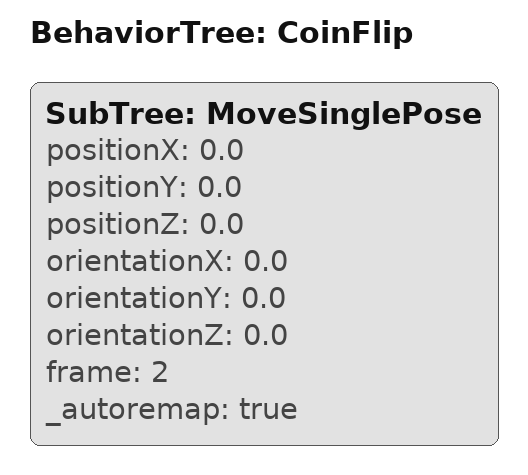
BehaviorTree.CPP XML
<?xml version="1.0" encoding="UTF-8"?>
<root BTCPP_format="4">
  <BehaviorTree ID="CoinFlip">
    <SubTree ID="MoveSinglePose"
             positionX="0.0"
             positionY="0.0"
             positionZ="0.0"
             orientationX="0.0"
             orientationY="0.0"
             orientationZ="0.0"
             frame="2"
             _autoremap="true"/>
  </BehaviorTree>

</root>
